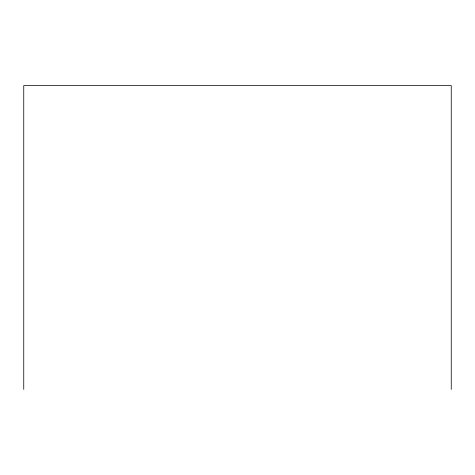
<?xml version="1.0" encoding="UTF-8"?>
<svg xmlns="http://www.w3.org/2000/svg" width="475" height="475" viewBox="0 0 475 475"><rect width="100%" height="100%" fill="white"/><g stroke="black" fill="none" stroke-linecap="round" stroke-linejoin="round"><path stroke-width="0.71" d="M451.25 389.405L451.25 85.595L23.75 85.595L23.75 389.405"/></g></svg>
